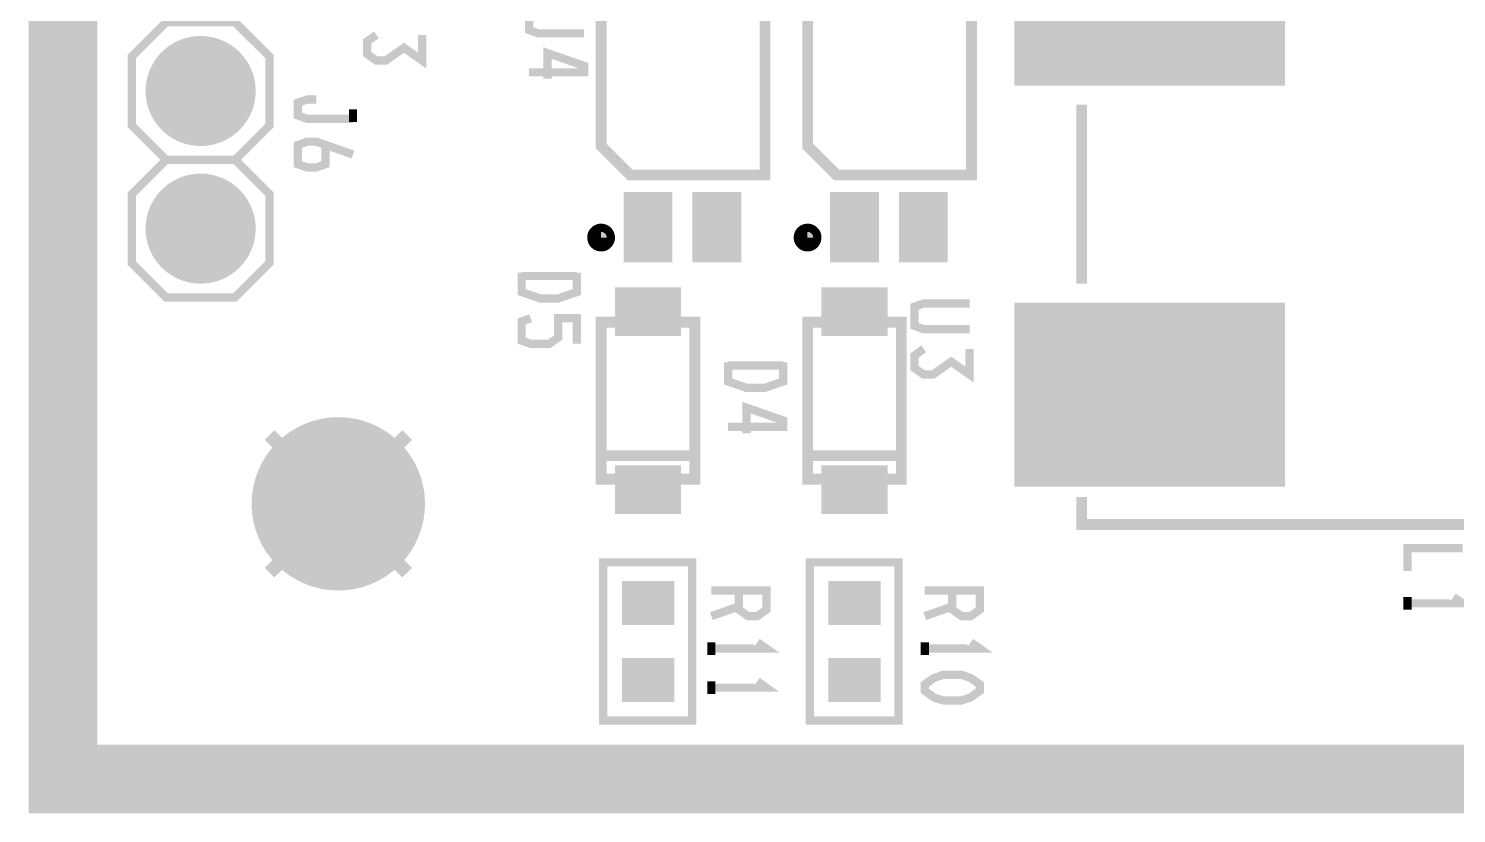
# Model space of a CAD drawing. Extents: x 36 to 154, y -1 to 63.
# Drawn here: x 36.19 to 62.54, y -0.64 to 13.85 of the extents above; entities that cross this region are included whole.
import ezdxf

# ---------------------------------------------------------------- set-up
doc = ezdxf.new("R2010")
doc.units = 0
doc.header["$MEASUREMENT"] = 0
doc.layers.get('0').update_dxf_attribs({"linetype": 'CONTINUOUS'})
for name, color, linetype in [('25-336-0_BOT', 7, 'CONTINUOUS'), ('25-336-0_DRD', 7, 'CONTINUOUS'), ('25-336-0_SST', 1, 'CONTINUOUS'), ('25-336-0_TOP', 4, 'CONTINUOUS'), ('THRUHOLE_NPT', 5, 'CONTINUOUS'), ('THRUHOLE_TAP', 10, 'CONTINUOUS')]:
    doc.layers.add(name, color=color, linetype=linetype)

# ---------------------------------------------------------------- blocks, each defined once
blk = doc.blocks.new('ROUND_10')
at = {"const_width": 1.016}
blk.add_lwpolyline([(-0.508, 0, 1), (0.508, 0, 1)], format="xyb", close=True, dxfattribs=at)
blk = doc.blocks.new('ROUND_56')
at = {"const_width": 1.6002}
blk.add_lwpolyline([(-0.8001, 0, 1), (0.8001, 0, 1)], format="xyb", close=True, dxfattribs=at)
blk = doc.blocks.new('RECTANGLE_1')
blk.add_solid([(0.4826, 0.4064), (0.4826, -0.4064), (-0.4826, 0.4064), (-0.4826, -0.4064)])
blk = doc.blocks.new('RECTANGLE_16')
blk.add_solid([(0.6096, 0.44958), (0.6096, -0.44958), (-0.6096, 0.44958), (-0.6096, -0.44958)])
blk = doc.blocks.new('RECTANGLE_35')
blk.add_solid([(2.49936, 1.69926), (2.49936, -1.69926), (-2.49936, 1.69926), (-2.49936, -1.69926)])
blk = doc.blocks.new('RECTANGLE_47')
blk.add_solid([(0.44958, 0.65024), (0.44958, -0.65024), (-0.44958, 0.65024), (-0.44958, -0.65024)])
blk = doc.blocks.new('ROUND_66')
at = {"const_width": 0.54991}
blk.add_lwpolyline([(-0.274954, 0, 1), (0.274954, 0, 1)], format="xyb", close=True, dxfattribs=at)

msp = doc.modelspace()

# ---------------------------------------------------------------- linework, layer by layer
at = {"layer": '25-336-0_DRD'}
for points, const_width in [([(38.1, 0), (153.67, 0), (153.67, 62.23), (36.83, 62.23), (36.83, 0), (38.1, 0)], 1.27), ([(38.735, 13.335), (38.735, 12.065)], 0.254), ([(40.005, 13.335), (38.735, 13.335)], 0.254), ([(39.37, 13.335), (39.37, 12.065)], 0.254), ([(40.005, 12.065), (40.005, 13.335)], 0.254), ([(40.005, 12.7), (38.735, 12.7)], 0.254), ([(38.735, 12.065), (40.005, 12.065)], 0.254), ([(38.735, 10.795), (38.735, 9.525)], 0.254), ([(40.005, 10.795), (38.735, 10.795)], 0.254), ([(39.37, 10.795), (39.37, 9.525)], 0.254), ([(40.005, 9.525), (40.005, 10.795)], 0.254), ([(40.005, 10.16), (38.735, 10.16)], 0.254), ([(38.735, 9.525), (40.005, 9.525)], 0.254), ([(43.18, 6.35), (40.64, 3.81)], 0.254), ([(43.18, 3.81), (40.64, 6.35)], 0.254)]:
    msp.add_lwpolyline(points, dxfattribs=dict(at, const_width=const_width))
at = {"layer": '25-336-0_SST'}
for points, const_width in [([(46.7614, 11.684), (46.7614, 15.494), (49.784, 15.494), (49.784, 11.1506), (47.2948, 11.1506), (46.7614, 11.684)], 0.20066), ([(50.5714, 11.684), (50.5714, 15.494), (53.594, 15.494), (53.594, 11.1506), (51.1048, 11.1506), (50.5714, 11.684)], 0.20066), ([(46.44644, 13.76426), (45.60062, 13.76426), (45.43044, 13.82522), (45.43044, 14.18082), (45.60062, 14.23924), (46.44644, 14.23924)], 0.1524), ([(40.005, 13.97), (40.64, 13.335), (40.64, 12.065), (40.005, 11.43), (38.735, 11.43), (38.1, 12.065), (38.1, 13.335), (38.735, 13.97), (40.005, 13.97)], 0.1524), ([(42.61358, 13.73632), (42.4434, 13.61694), (42.4434, 13.38072), (42.61358, 13.26134), (42.78376, 13.26134), (43.12158, 13.49756), (43.4594, 13.26134), (43.4594, 13.73632)], 0.1524), ([(45.76826, 12.92606), (45.76826, 13.40104), (46.44644, 13.16482), (46.44644, 13.04544), (45.43044, 13.04544)], 0.1524), ([(41.50614, 12.54252), (41.33596, 12.54252), (41.16578, 12.4841), (41.16578, 12.24788), (41.33596, 12.18692), (42.18178, 12.18692)], 0.1524), ([(42.18178, 12.1285), (42.18178, 12.36472)], 0.1524), ([(55.626, 9.144), (55.626, 12.446)], 0.20066), ([(41.67378, 11.70432), (41.67378, 11.34872), (41.50614, 11.2903), (41.33596, 11.2903), (41.16578, 11.34872), (41.16578, 11.70432), (41.33596, 11.76528), (41.50614, 11.76528), (42.18178, 11.52652)], 0.1524), ([(40.005, 11.43), (40.64, 10.795), (40.64, 9.525), (40.005, 8.89), (38.735, 8.89), (38.1, 9.525), (38.1, 10.795), (38.735, 11.43), (40.005, 11.43)], 0.1524), ([(46.92904, 10.05332), (46.58868, 10.05332)], 0.1524), ([(46.68012, 10.15746), (46.68012, 9.83234)], 0.1524), ([(46.81728, 10.16508), (46.81728, 9.82472)], 0.1524), ([(50.73904, 10.05332), (50.39868, 10.05332)], 0.1524), ([(50.49012, 10.15746), (50.49012, 9.83234)], 0.1524), ([(50.62728, 10.16508), (50.62728, 9.82472)], 0.1524), ([(46.92142, 9.91616), (46.5963, 9.91616)], 0.1524), ([(50.73142, 9.91616), (50.4063, 9.91616)], 0.1524), ([(45.29328, 9.34466), (45.29328, 8.98906), (45.6311, 8.87222), (45.96892, 8.87222), (46.30928, 8.98906), (46.30928, 9.34466)], 0.1524), ([(45.29328, 9.28624), (46.30928, 9.28624)], 0.1524), ([(53.55844, 8.30326), (52.71262, 8.30326), (52.54244, 8.36422), (52.54244, 8.71982), (52.71262, 8.77824), (53.55844, 8.77824)], 0.1524), ([(45.46092, 8.50646), (45.29328, 8.44804), (45.29328, 8.09244), (45.46092, 8.03402), (45.80128, 8.03402), (45.96892, 8.15086), (45.96892, 8.50646), (46.30928, 8.50646), (46.30928, 8.03402)], 0.1524), ([(48.4886, 5.5626), (48.4886, 5.5372), (46.7614, 5.5372), (46.7614, 8.4328), (48.4886, 8.4328), (48.4886, 5.5626)], 0.20066), ([(52.2986, 5.5626), (52.2986, 5.5372), (50.5714, 5.5372), (50.5714, 8.4328), (52.2986, 8.4328), (52.2986, 5.5626)], 0.20066), ([(52.71262, 7.94004), (52.54244, 7.82066), (52.54244, 7.58444), (52.71262, 7.46506), (52.88026, 7.46506), (53.22062, 7.70382), (53.55844, 7.46506), (53.55844, 7.94004)], 0.1524), ([(49.10328, 7.69366), (49.10328, 7.33806), (49.4411, 7.22122), (49.77892, 7.22122), (50.11928, 7.33806), (50.11928, 7.69366)], 0.1524), ([(49.10328, 7.63524), (50.11928, 7.63524)], 0.1524), ([(49.4411, 6.38302), (49.4411, 6.85546), (50.11928, 6.61924), (50.11928, 6.49986), (49.10328, 6.49986)], 0.1524), ([(48.4632, 5.969), (46.8122, 5.969)], 0.20066), ([(52.2732, 5.969), (50.6222, 5.969)], 0.20066), ([(68.834, 5.207), (68.834, 4.699), (55.626, 4.699), (55.626, 5.207)], 0.20066), ([(61.63818, 3.84302), (61.63818, 4.25958), (62.65418, 4.25958)], 0.1524), ([(46.7995, 4.0005), (46.7995, 1.0795), (48.4378, 1.0795), (48.4378, 4.0005), (46.7995, 4.0005)], 0.1524), ([(50.6095, 4.0005), (50.6095, 1.0795), (52.2478, 1.0795), (52.2478, 4.0005), (50.6095, 4.0005)], 0.1524), ([(49.3014, 3.48234), (49.3014, 3.12674), (49.47158, 3.00736), (49.64176, 3.00736), (49.8094, 3.12674), (49.8094, 3.48234), (48.7934, 3.48234)], 0.1524), ([(53.2384, 3.48234), (53.2384, 3.12674), (53.40858, 3.00736), (53.57876, 3.00736), (53.7464, 3.12674), (53.7464, 3.48234), (52.7304, 3.48234)], 0.1524), ([(61.63818, 3.1242), (61.63818, 3.36042)], 0.1524), ([(61.63818, 3.24358), (62.65418, 3.24358), (62.484, 3.36042)], 0.1524), ([(49.3014, 3.18516), (48.7934, 3.00736)], 0.1524), ([(53.2384, 3.18516), (52.7304, 3.00736)], 0.1524), ([(48.7934, 2.28854), (48.7934, 2.52476)], 0.1524), ([(48.7934, 2.40792), (49.8094, 2.40792), (49.64176, 2.52476)], 0.1524), ([(52.7304, 2.28854), (52.7304, 2.52476)], 0.1524), ([(52.7304, 2.40792), (53.7464, 2.40792), (53.57876, 2.52476)], 0.1524), ([(48.7934, 1.56972), (48.7934, 1.80594)], 0.1524), ([(48.7934, 1.68656), (49.8094, 1.68656), (49.64176, 1.80594)], 0.1524), ([(52.7304, 1.74752), (52.90058, 1.86436), (53.07076, 1.92532), (53.40858, 1.92532), (53.57876, 1.86436), (53.7464, 1.74752), (53.7464, 1.62814), (53.57876, 1.50876), (53.40858, 1.45034), (53.07076, 1.45034), (52.90058, 1.50876), (52.7304, 1.62814), (52.7304, 1.74752)], 0.1524)]:
    msp.add_lwpolyline(points, dxfattribs=dict(at, const_width=const_width))
at = {"layer": '25-336-0_SST', "const_width": 0.1524}
for points in [[(46.75886, 10.17524, 0.4142136), (46.57852, 9.9949)], [(46.57852, 9.9949, 0.4142136), (46.75886, 9.81456)], [(46.9392, 9.9949, 0.4142136), (46.75886, 10.17524)], [(46.75886, 9.81456, 0.4142136), (46.9392, 9.9949)], [(50.56886, 10.17524, 0.4142136), (50.38852, 9.9949)], [(50.38852, 9.9949, 0.4142136), (50.56886, 9.81456)], [(50.7492, 9.9949, 0.4142136), (50.56886, 10.17524)], [(50.56886, 9.81456, 0.4142136), (50.7492, 9.9949)]]:
    msp.add_lwpolyline(points, format="xyb", dxfattribs=at)

# ---------------------------------------------------------------- block references
at = {"layer": '25-336-0_BOT'}
for name, p in [('ROUND_10', (39.37, 12.7)), ('ROUND_10', (39.37, 10.16)), ('ROUND_56', (41.91, 5.08))]:
    msp.add_blockref(name, p, dxfattribs=at)
at = {"layer": '25-336-0_TOP'}
for name, p in [('RECTANGLE_35', (56.88076, 14.49578)), ('ROUND_10', (39.37, 12.7)), ('ROUND_10', (39.37, 10.16)), ('RECTANGLE_47', (47.625, 10.1854)), ('RECTANGLE_47', (48.895, 10.1854)), ('RECTANGLE_47', (51.435, 10.1854)), ('RECTANGLE_47', (52.705, 10.1854)), ('RECTANGLE_16', (47.625, 8.62584)), ('RECTANGLE_16', (51.435, 8.62584)), ('RECTANGLE_35', (56.88076, 7.09422)), ('ROUND_56', (41.91, 5.08)), ('RECTANGLE_16', (47.625, 5.34416)), ('RECTANGLE_16', (51.435, 5.34416)), ('RECTANGLE_1', (47.625, 3.2512)), ('RECTANGLE_1', (51.435, 3.2512)), ('RECTANGLE_1', (47.625, 1.8288)), ('RECTANGLE_1', (51.435, 1.8288))]:
    msp.add_blockref(name, p, dxfattribs=at)
at = {"layer": 'THRUHOLE_NPT'}
msp.add_blockref('ROUND_56', (41.91, 5.08), dxfattribs=at)
at = {"layer": 'THRUHOLE_TAP'}
for p in [(39.37, 12.7), (39.37, 10.16)]:
    msp.add_blockref('ROUND_66', p, dxfattribs=at)

doc.saveas('drawing.dxf')
